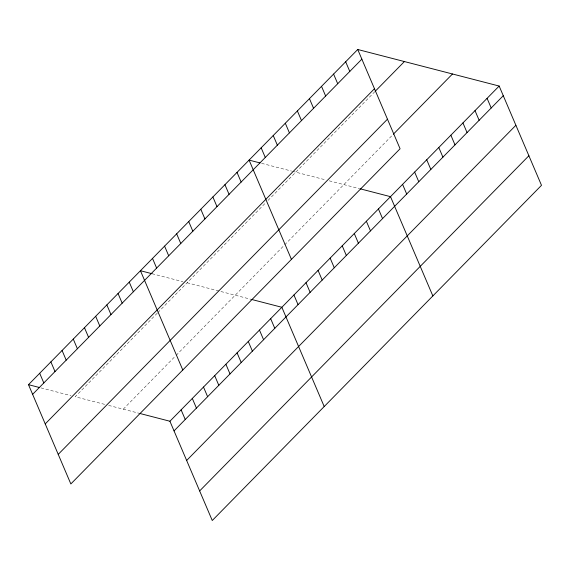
<?xml version="1.0" encoding="UTF-8"?>
<svg xmlns="http://www.w3.org/2000/svg" width="570" height="570" viewBox="0 0 570 570"><rect width="100%" height="100%" fill="white"/><g stroke="black" fill="none" stroke-linecap="round" stroke-linejoin="round"><path stroke-width="0.43" stroke-dasharray="2.85 2.14" d="M157.256 313.172L75.169 396.749L105.222 404.515M157.883 312.538L265.577 202.892M267.993 200.433L374.832 91.67M123.248 409.174L175.489 355.993M176.109 355.359L283.482 246.048M284.687 244.822L392.132 135.439M261.594 163.334L291.591 171.093M292.424 171.306L325.812 179.935M329.246 180.825L359.677 188.691M152.112 273.735L182.941 281.701M187.11 282.784L251.028 299.307M40.997 387.914L71.001 395.666M108.656 405.405L139.087 413.271"/><path stroke-width="0.85" d="M357.739 49.49L400.083 148.756L70.844 483.951L28.5 384.679L357.739 49.49L499.156 86.049L541.5 185.321L212.261 520.51L169.917 421.244L139.921 413.485M32.618 394.34L361.857 59.145M45.23 423.909L374.469 88.721M375.438 91.05L404.408 61.553M58.226 454.376L387.465 119.187M393.336 134.207L452.487 73.986M169.917 421.244L499.156 86.049M174.035 430.899L503.274 95.703M186.654 460.467L515.893 125.279M199.65 490.934L528.889 155.745M259.927 162.906L249.09 160.106L291.434 259.371M360.511 188.905L390.507 196.664L432.851 295.93M152.112 273.735L140.441 270.714L182.785 369.987M251.862 299.521L281.858 307.28L324.202 406.545M28.5 384.679L39.337 387.479M487.086 98.339L491.205 107.994M475.017 110.63L479.135 120.284M462.94 122.921L467.058 132.575M450.87 135.211L454.988 144.865M438.8 147.502L442.918 157.156M426.723 159.792L430.842 169.447M414.654 172.083L418.772 181.737M402.584 184.374L406.702 194.028M345.669 61.781L349.788 71.435M333.593 74.072L337.711 83.726M378.437 208.955L382.555 218.609M321.523 86.362L325.641 96.016M366.368 221.245L370.486 230.9M309.453 98.653L313.571 108.307M354.291 233.536L358.409 243.191M297.376 110.943L301.494 120.598M342.221 245.827L346.339 255.481M285.306 123.234L289.425 132.888M330.151 258.117L334.269 267.772M273.237 135.525L277.355 145.179M318.074 270.408L322.192 280.062M261.16 147.815L265.278 157.47M306.005 282.699L310.123 292.353M293.935 294.989L298.053 304.644M237.02 172.397L241.138 182.051M224.943 184.687L229.062 194.341M270.665 318.673L274.783 328.327M212.874 196.978L216.992 206.632M259.471 330.073L263.589 339.727M200.804 209.268L204.922 218.923M248.278 341.466L252.396 351.12M188.727 221.552L192.845 231.213M237.084 352.866L241.203 362.52M176.657 233.843L180.775 243.504M225.891 364.259L230.009 373.913M164.588 246.133L168.706 255.795M214.698 375.659L218.816 385.313M152.511 258.424L156.629 268.085M203.504 387.051L207.623 396.706M192.311 398.451L196.429 408.106M129.248 282.114L133.366 291.769M181.11 409.844L185.229 419.499M118.054 293.507L122.172 303.162M106.861 304.907L110.979 314.562M95.667 316.3L99.786 325.954M84.474 327.7L88.592 337.355M73.273 339.093L77.392 348.755M62.08 350.493L66.198 360.147M50.887 361.886L55.005 371.547M39.693 373.286L43.812 382.94"/></g></svg>
